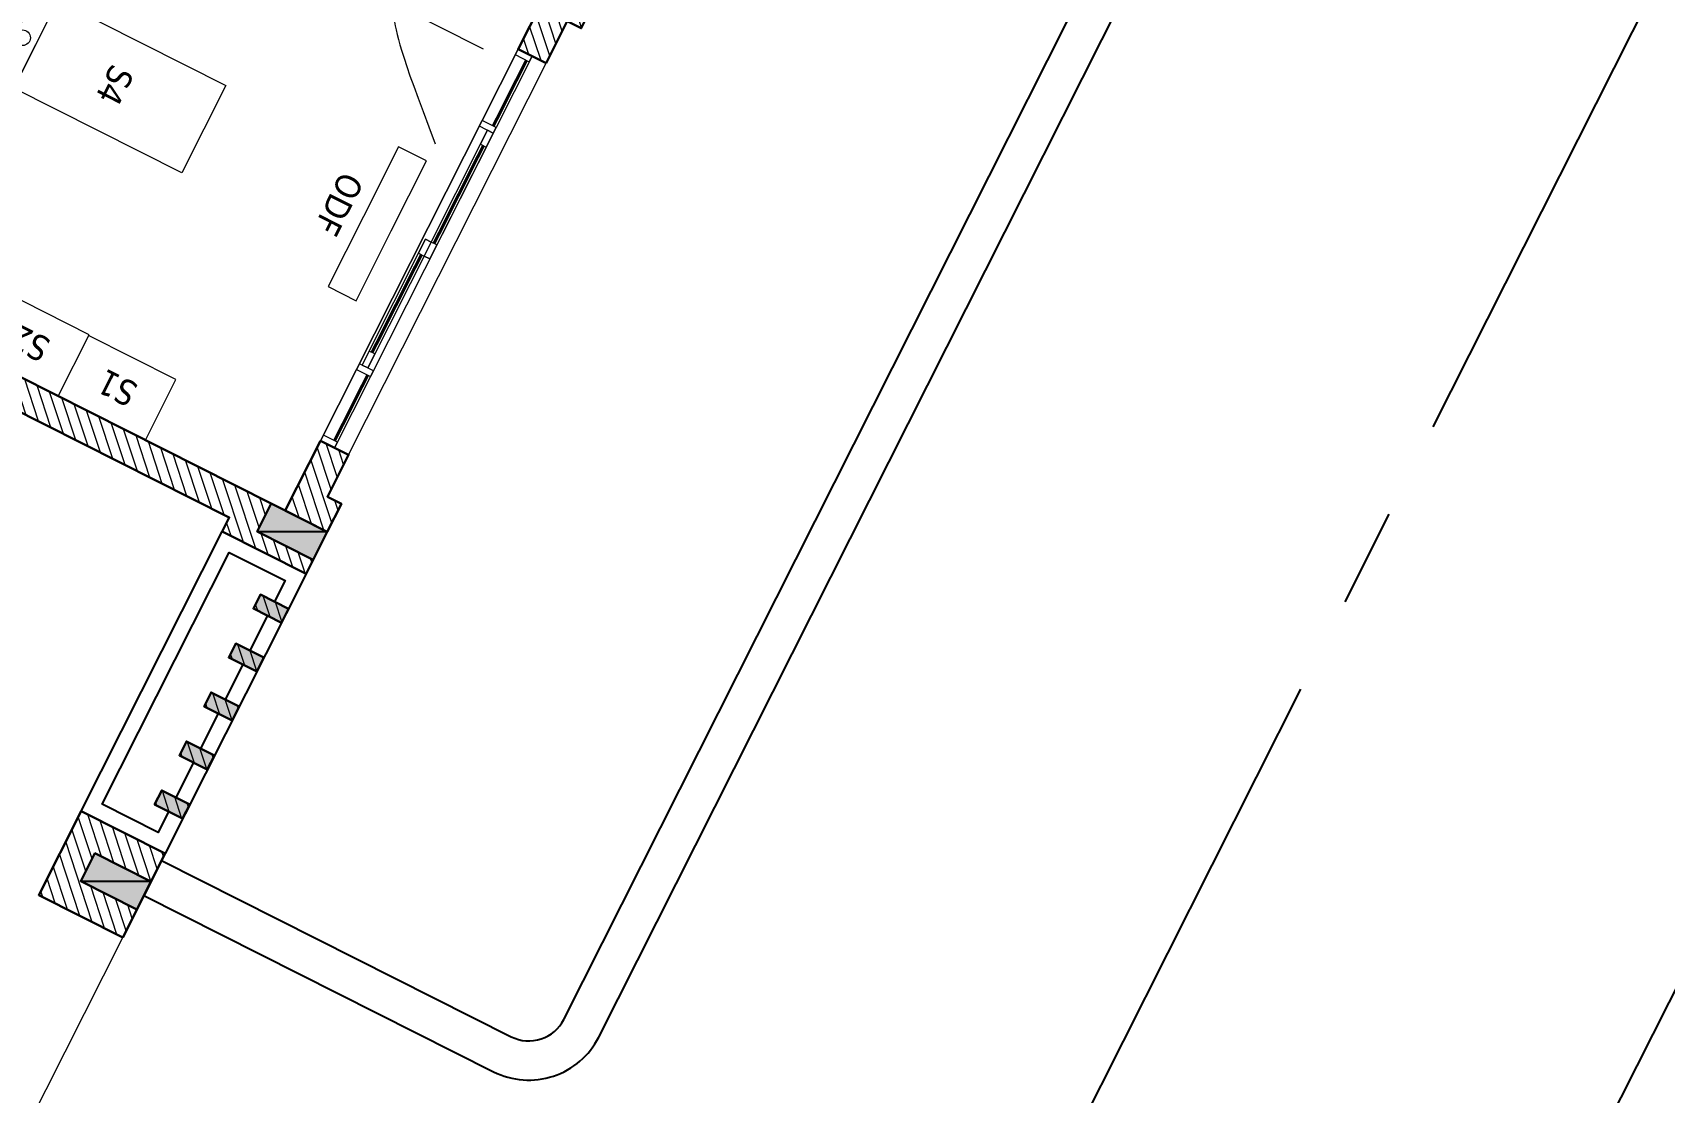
# Model space of a CAD drawing. Header units: metres. Extents: x 0 to 547597, y 0 to 1844684.
# Drawn here: x 543406.33 to 543416.75, y 1844523.24 to 1844530.01 of the extents above; entities that cross this region are included whole.
import ezdxf
from ezdxf.enums import TextEntityAlignment as Align

# ---------------------------------------------------------------- set-up
doc = ezdxf.new("R2010")
doc.units = ezdxf.units.M
doc.linetypes.add('CENTER2', pattern=[1.125, 0.75, -0.125, 0.125, -0.125])
doc.linetypes.add('CONTINOUS', pattern=[0])
doc.layers.add('0_khong_in', color=5, linetype='Continuous', plot=False)
for name, color, linetype in [('4', 7, 'Continuous'), ('5_Thep', 4, 'Continuous'), ('6_Tim', 6, 'CENTER2'), ('DUONGOTO', 3, 'Continuous'), ('TB220kVhientai', 7, 'Continuous'), ('VAT LIEU BTCT', 1, 'Continuous')]:
    doc.layers.add(name, color=color, linetype=linetype)
for name, color, linetype, lineweight in [('A-Detl-Medm', 4, 'Continuous', 15), ('A-Door', 35, 'Continuous', 9), ('A-Hatch', 8, 'Continuous', 5), ('A-Sect-Conc', 1, 'Continuous', 30), ('A-Steps', 4, 'Continuous', 15), ('A-Wall', 3, 'Continuous', 30), ('Tam HPL', 30, 'Continuous', 15), ('TEXT_tu_bang', 12, 'Continuous', 20)]:
    doc.layers.add(name, color=color, linetype=linetype, lineweight=lineweight)
doc.styles.add('Tahoma-R', font='TAHOMA.TTF')
pattern_1 = [(225, (46947.50488503953, -4433.258691577474), (44.19417382415921, -44.19417382415923), [])]

# ---------------------------------------------------------------- blocks, each defined once
blk = doc.blocks.new('col200x400')
at = {"layer": 'A-Sect-Conc'}
h = blk.add_hatch(color=256, dxfattribs=at)
h.dxf.hatch_style = 1
h.paths.add_polyline_path([(-100, -200), (100, -200), (100, 200), (-100, 200)])
blk.add_line((-100, 200), (100, -200), dxfattribs=at)
blk.add_lwpolyline([(-100, -200), (100, -200), (100, 200), (-100, 200)], close=True, dxfattribs=at)
blk = doc.blocks.new('A$C51836762')
at = {"layer": 'TEXT_tu_bang', "ltscale": 0.5}
for p, q in [((-609.2167846136726, 635.2455563801341), (-609.2167846136726, 605.2455563801341)), ((-609.2167846136726, 635.2455563801341), (-254.2167846136726, 635.2455563801341)), ((-254.2167846136726, 605.2455563801341), (-254.2167846136726, 635.2455563801341)), ((-224.2167846136726, 605.2455563801341), (-224.2167846136726, 635.2455563801341)), ((-224.2167846136726, 635.2455563801341), (145.7832153863274, 635.2455563801341)), ((145.7832153863274, 605.2455563801341), (145.7832153863274, 635.2455563801341)), ((175.7832153863274, 635.2455563801341), (530.7832153863274, 635.2455563801341)), ((175.7832153863274, 605.2455563801341), (175.7832153863274, 635.2455563801341)), ((530.7832153863274, 635.2455563801341), (530.7832153863274, 605.2455563801341)), ((-639.2167846136726, 605.2455563801341), (560.7832153863274, 605.2455563801341)), ((-639.2167846136726, 205.2455563801341), (-639.2167846136726, 605.2455563801341)), ((560.7832153863274, 205.2455563801341), (560.7832153863274, 605.2455563801341)), ((-639.2167846136726, 205.2455563801341), (560.7832153863274, 205.2455563801341))]:
    blk.add_line(p, q, dxfattribs=at)
blk = doc.blocks.new('A$C5867169F')
at = {"layer": '0_khong_in', "color": 3, "lineweight": 15, "ltscale": 0.5}
blk.add_circle((-1020.110961230472, -262.9430129395332), 50, dxfattribs=at)
at = {"layer": 'Tam HPL', "lineweight": 13, "ltscale": 0.5}
blk.add_line((-2279.706451073289, 1745.287346055498), (-2279.706451073289, 2393.377255165251), dxfattribs=at)
blk.add_open_spline([(-2879.706451073289, 1651.695578952786), (-2458.211754402146, 1625.944172708201), (-2161.492471855599, 1818.541044390877), (-2042.23245787574, 1911.309652942349), (-1601.422028356465, 2393.377255165949)], degree=3, knots=[0.1562598784256967, 0.1562598784256967, 0.1562598784256967, 0.1562598784256967, 1, 1.98537457428624, 1.98537457428624, 1.98537457428624, 1.98537457428624], dxfattribs=at)
at = {"layer": 'TEXT_tu_bang', "ltscale": 0.5}
for p, q in [((-979.7064510732889, 2393.377255165949), (-1479.706451073289, 2393.377255165949)), ((-1479.706451073289, 2393.377255165949), (-1479.706451073289, 2193.377255165949)), ((-479.7064510732889, 2393.377255165949), (-979.7064510732889, 2393.377255165949)), ((-479.7064510732889, 2193.377255165949), (-479.7064510732889, 2393.377255165949)), ((-1479.706451073289, 2193.377255165949), (-979.7064510732889, 2193.377255165949)), ((-979.7064510732889, 2193.377255165949), (-479.7064510732889, 2193.377255165949)), ((488.2935489267111, 1593.377255166066), (488.2935489267111, 969.3772551660659)), ((920.2935489267111, 1593.377255166066), (488.2935489267111, 1593.377255166066)), ((-1332.110961230472, -167.9430129395332), (-1332.110961230472, 1032.056987060467)), ((-1332.110961230472, 1032.056987060467), (-708.1109612304717, 1032.056987060467)), ((-708.1109612304717, 1032.056987060467), (-708.1109612304717, -167.9430129395332)), ((481.2935489267111, 969.3772551660659), (481.2935489267111, 340.3772551660659)), ((920.2935489267111, 969.3772551660659), (481.2935489267111, 969.3772551660659)), ((488.2935489267111, 969.3772551660659), (920.2935489267111, 969.3772551660659)), ((481.2935489267111, 340.3772551660659), (920.2935489267111, 340.3772551660659)), ((481.2935489267111, 340.3772551660659), (481.2935489267111, -288.6227448339341)), ((920.2935489267111, 340.3772551660659), (481.2935489267111, 340.3772551660659)), ((-708.1109612304717, -167.9430129395332), (-1332.110961230472, -167.9430129395332)), ((-1220.110961230472, -312.9430129395332), (-1220.110961230472, -167.9430129395332)), ((-1220.110961230472, -167.9430129395332), (-820.1109612304717, -167.9430129395332)), ((-820.1109612304717, -167.9430129395332), (-820.1109612304717, -312.9430129395332)), ((481.2935489267111, -288.6227448339341), (920.2935489267111, -288.6227448339341)), ((-820.1109612304717, -312.9430129395332), (-1220.110961230472, -312.9430129395332))]:
    blk.add_line(p, q, dxfattribs=at)
at = {"color": 7, "linetype": 'CONTINOUS', "rotation": 90}
blk.add_blockref('A$C51836762', (1125.539105306845, -1467.405960220494), dxfattribs=at)
at = {"layer": 'TEXT_tu_bang', "lineweight": 20, "ltscale": 0.5, "style": 'Tahoma-R'}
for s, p in [('ODF', (-979.7064510732889, 2018.377255165949)), ('S4', (-1013.706451073289, 399.7576699010096))]:
    blk.add_text(s, height=162, dxfattribs=at).set_placement(p, align=Align.MIDDLE_CENTER)
for s, p in [('S1', (704.2935489267111, 1281.377255166066)), ('S2', (700.7935489267111, 654.8772551660659)), ('S3', (700.7935489267111, 25.87725516606588))]:
    blk.add_text(s, height=162, rotation=270, dxfattribs=at).set_placement(p, align=Align.MIDDLE_CENTER)
blk = doc.blocks.new('A$C445369CA')
at = {"layer": 'A-Hatch'}
h = blk.add_hatch(dxfattribs=at)
h.set_pattern_fill('ANSI31', color=256, scale=500, angle=180)
h.set_pattern_definition([(225, (-1429987.293548927, -765239.3772551655), (44.19417382415921, -44.19417382415923), [])])
h.paths.add_polyline_path([(20300, 5.820766091346741e-10), (20500.00000000023, 5.820766091346741e-10), (20500.00000000023, -99.99999999941792), (20799.99999999977, -99.99999999941792), (20799.99999999953, -299.9999999994179), (20300, -299.9999999994179)])
h = blk.add_hatch(dxfattribs=at)
h.set_pattern_fill('ANSI31', color=256, scale=500, angle=180)
h.set_pattern_definition(pattern_1)
h.paths.add_polyline_path([(23600.00000000023, -299.9999999993015), (24099.99999999977, -299.9999999994179), (24100, 5.820766091346741e-10), (23899.99999999977, 6.984919309616089e-10), (23899.99999999977, -99.99999999930151), (23600.00000000023, -99.99999999930151)])
h = blk.add_hatch(dxfattribs=at)
h.set_pattern_fill('ANSI31', color=256, scale=500, angle=180)
h.set_pattern_definition([(225, (-1429987.293548927, -765439.3772551655), (44.19417382415921, -44.19417382415923), [])])
h.paths.add_polyline_path([(24100, -4799.999999999767), (24300, -4799.999999999767), (24300, -599.9999999996508), (24400, -599.9999999996508), (24400, 2.328306436538696e-10), (24300, 2.328306436538696e-10), (24300, -399.9999999997672), (24100, -399.9999999997672)])
h = blk.add_hatch(dxfattribs=at)
h.set_pattern_fill('ANSI31', color=256, scale=500, angle=180)
h.set_pattern_definition(pattern_1)
h.paths.add_polyline_path([(24650, -199.9999999997672), (24750, -199.9999999997672), (24750, 2.328306436538696e-10), (24650, 2.328306436538696e-10)])
h.paths.add_polyline_path([(25000, -199.9999999997672), (25100, -199.9999999997672), (25100, 2.328306436538696e-10), (25000, 2.328306436538696e-10)])
h.paths.add_polyline_path([(25350, -199.9999999997672), (25450, -199.9999999997672), (25450, 2.328306436538696e-10), (25350, 2.328306436538696e-10)])
h.paths.add_polyline_path([(25700, -199.9999999997672), (25800, -199.9999999997672), (25800, 2.328306436538696e-10), (25700, 2.328306436538696e-10)])
h.paths.add_polyline_path([(26050, -199.9999999997672), (26150, -199.9999999997672), (26150, 2.328306436538696e-10), (26050, 2.328306436538696e-10)])
h = blk.add_hatch(dxfattribs=at)
h.set_pattern_fill('ANSI31', color=256, scale=500, angle=180)
h.set_pattern_definition(pattern_1)
h.paths.add_polyline_path([(26400, -599.9999999996508), (27000, -599.9999999996508), (27000, 3.492459654808044e-10), (26800, 3.492459654808044e-10), (26800, -399.9999999996508), (26600, -399.9999999996508), (26600, 3.492459654808044e-10), (26400, 3.492459654808044e-10)])
at = {"layer": 'VAT LIEU BTCT', "linetype": 'Continuous', "ltscale": 0.3}
for points in [[(24300, -399.9999999996508), (24100, -399.9999999997672), (24100, 2.328306436538696e-10), (24300, 2.328306436538696e-10)], [(24750, -199.9999999997672), (24650, -199.9999999997672), (24650, 2.328306436538696e-10), (24750, 2.328306436538696e-10)], [(25100, -199.9999999997672), (25000, -199.9999999997672), (25000, 2.328306436538696e-10), (25100, 2.328306436538696e-10)], [(25450, -199.9999999997672), (25350, -199.9999999997672), (25350, 2.328306436538696e-10), (25450, 2.328306436538696e-10)], [(25800, -199.9999999997672), (25700, -199.9999999997672), (25700, 2.328306436538696e-10), (25800, 2.328306436538696e-10)], [(26150, -199.9999999997672), (26050, -199.9999999997672), (26050, 2.328306436538696e-10), (26150, 2.328306436538696e-10)], [(26800, -399.9999999996508), (26600, -399.9999999996508), (26600, 3.492459654808044e-10), (26800, 3.492459654808044e-10)]]:
    blk.add_hatch(color=256, dxfattribs=at).paths.add_polyline_path(points)
at = {"layer": '4'}
blk.add_lwpolyline([(26400, -599.9999999996508), (24400, -599.9999999996508), (24400, 2.328306436538696e-10), (26400, 2.328306436538696e-10)], close=True, dxfattribs=at)
for points in [[(26150, -99.99999999976717), (26300, -99.99999999976717), (26300, -499.9999999996508), (24500, -499.9999999996508), (24500, -99.99999999976717), (24650, -99.99999999976717)], [(24750, -99.99999999976717), (25000, -99.99999999976717)], [(25100, -99.99999999976717), (25350, -99.99999999976717)], [(25450, -99.99999999976717), (25700, -99.99999999976717)], [(25800, -99.99999999976717), (26050, -99.99999999976717)]]:
    blk.add_lwpolyline(points, dxfattribs=at)
at = {"layer": 'A-Detl-Medm'}
blk.add_lwpolyline([(20800, -299.9999999997672), (23600, -299.9999999997672), (23600, -99.99999999976717), (20800, -99.99999999976717)], close=True, dxfattribs=at)
at = {"layer": 'A-Door'}
for points in [[(23600, -299.9999999997672), (20800, -299.9999999997672), (20800, -199.9999999997672), (23600, -199.9999999997672)], [(20840, -199.9999999997672), (20800, -199.9999999997672), (20800, -299.9999999997672), (20840, -299.9999999997672)], [(21350, -199.9999999996508), (21310, -199.9999999996508), (21310, -299.9999999996508), (21350, -299.9999999996508)], [(21350, -199.9999999998836), (21350, -239.9999999997672), (21450, -239.9999999997672), (21450, -199.9999999998836)], [(21350, -199.9999999998836), (22250.00000000023, -199.9999999998836), (22250.00000000023, -239.9999999997672), (21350, -239.9999999997672)], [(22150.00000000023, -199.9999999998836), (22150.00000000023, -239.9999999997672), (22250.00000000023, -239.9999999997672), (22250.00000000023, -199.9999999998836)], [(23090, -199.9999999997672), (23050.00000000023, -199.9999999997672), (23050.00000000023, -299.9999999997672), (23090, -299.9999999997672)], [(23600, -199.9999999997672), (23560.00000000023, -199.9999999997672), (23560.00000000023, -299.9999999997672), (23600, -299.9999999997672)], [(22150.00000000023, -239.9999999997672), (22150.00000000023, -279.9999999997672), (22250.00000000023, -279.9999999997672), (22250.00000000023, -239.9999999997672)], [(22150.00000000023, -239.9999999997672), (23050.00000000023, -239.9999999997672), (23050.00000000023, -279.9999999997672), (22150.00000000023, -279.9999999997672)], [(22950.00000000023, -239.9999999997672), (22950.00000000023, -279.9999999997672), (23050.00000000023, -279.9999999997672), (23050.00000000023, -239.9999999997672)]]:
    blk.add_lwpolyline(points, close=True, dxfattribs=at)
at = {"layer": 'A-Door', "const_width": 20}
for points in [[(21310.00000000023, -219.9999999997672), (20840, -219.9999999997672)], [(22150.00000000023, -219.9999999997672), (21450, -219.9999999997672)], [(22950.00000000023, -259.9999999997672), (22250.00000000023, -259.9999999997672)], [(23560.00000000023, -219.9999999997672), (23090, -219.9999999997672)]]:
    blk.add_lwpolyline(points, dxfattribs=at)
at = {"layer": 'A-Steps'}
blk.add_line((32400, 3.492459654808044e-10), (27000, 2.328306436538696e-10), dxfattribs=at)
at = {"layer": 'A-Wall'}
for points in [[(20300, 5.820766091346741e-10), (20500.00000000023, 5.820766091346741e-10), (20500.00000000023, -99.99999999941792), (20799.99999999977, -99.99999999941792), (20799.99999999953, -299.9999999994179), (20300, -299.9999999994179), (20300, 5.820766091346741e-10)], [(24100, 5.820766091346741e-10), (23899.99999999977, 6.984919309616089e-10), (23899.99999999977, -99.99999999930151), (23600.00000000023, -99.99999999930151), (23600.00000000023, -299.9999999993015), (24099.99999999977, -299.9999999994179), (24100, 5.820766091346741e-10)]]:
    blk.add_lwpolyline(points, dxfattribs=at)
at = {"layer": 'A-Wall', "ltscale": 10}
for points in [[(24300, 2.328306436538696e-10), (24100, 2.328306436538696e-10), (24100, -399.9999999997672), (24300, -399.9999999997672)], [(24300, 2.328306436538696e-10), (24100, 2.328306436538696e-10), (24100, -399.9999999997672), (24300, -399.9999999997672)], [(24100, -4799.999999999767), (24300, -4799.999999999767), (24300, -599.9999999996508), (24400, -599.9999999996508), (24400, 2.328306436538696e-10), (24300, 2.328306436538696e-10), (24300, -399.9999999997672), (24100, -399.9999999997672)], [(24750, 2.328306436538696e-10), (24650, 2.328306436538696e-10), (24650, -199.9999999997672), (24750, -199.9999999997672)], [(24750, 2.328306436538696e-10), (24650, 2.328306436538696e-10), (24650, -199.9999999997672), (24750, -199.9999999997672)], [(25100, 2.328306436538696e-10), (25000, 2.328306436538696e-10), (25000, -199.9999999997672), (25100, -199.9999999997672)], [(25100, 2.328306436538696e-10), (25000, 2.328306436538696e-10), (25000, -199.9999999997672), (25100, -199.9999999997672)], [(25450, 2.328306436538696e-10), (25350, 2.328306436538696e-10), (25350, -199.9999999997672), (25450, -199.9999999997672)], [(25450, 2.328306436538696e-10), (25350, 2.328306436538696e-10), (25350, -199.9999999997672), (25450, -199.9999999997672)], [(25800, 2.328306436538696e-10), (25700, 2.328306436538696e-10), (25700, -199.9999999997672), (25800, -199.9999999997672)], [(25800, 2.328306436538696e-10), (25700, 2.328306436538696e-10), (25700, -199.9999999997672), (25800, -199.9999999997672)], [(26150, 2.328306436538696e-10), (26050, 2.328306436538696e-10), (26050, -199.9999999997672), (26150, -199.9999999997672)], [(26150, 2.328306436538696e-10), (26050, 2.328306436538696e-10), (26050, -199.9999999997672), (26150, -199.9999999997672)], [(27000, 3.492459654808044e-10), (26400, 3.492459654808044e-10), (26400, -599.9999999996508), (27000, -599.9999999996508)], [(26800, 3.492459654808044e-10), (26600, 3.492459654808044e-10), (26600, -399.9999999996508), (26800, -399.9999999996508)], [(26800, 3.492459654808044e-10), (26600, 3.492459654808044e-10), (26600, -399.9999999996508), (26800, -399.9999999996508)]]:
    blk.add_lwpolyline(points, close=True, dxfattribs=at)
at = {"layer": 'TEXT_tu_bang', "ltscale": 0.5}
for p, q in [((24100, -1923.999999999302), (24100, -1099.999999999302)), ((24100, -2552.999999999302), (24100, -1923.999999999302))]:
    blk.add_line(p, q, dxfattribs=at)
at = {"color": 7, "linetype": 'CONTINOUS'}
blk.add_blockref('A$C5867169F', (23179.70645107329, -2893.377255165367), dxfattribs=at)
at = {"layer": 'A-Sect-Conc', "rotation": 180}
for p in [(24200, -199.9999999997672), (26700, -199.9999999996508)]:
    blk.add_blockref('col200x400', p, dxfattribs=at)
blk = doc.blocks.new('mb moiTQK')
at = {"layer": '6_Tim', "ltscale": 5}
blk.add_line((-50.70026379187048, -93.99978578445729), (-9.99998183889703, -93.99978578422446), dxfattribs=at)
at = {"layer": 'DUONGOTO'}
blk.add_lwpolyline([(-15.50000000061856, -90.99978578439908), (-161.000077923382, -90.99978578430617, -0.4142163025384895), (-169.0000779230261, -82.99971094029408), (-168.9997177362179, -44.49971094022838, -0.4142108222134107), (-160.9997177365512, -36.49978578424048), (-12.50000000061856, -36.49978578451549, -0.4142135623730958), (-7.500000000618558, -41.49978578439907), (-7.500000000618558, -82.99978578434087, -0.4142135623730984)], format="xyb", close=True, dxfattribs=at)
for points in [[(-23.70012217263148, -99.99978578437111), (-23.70012217263148, -97.4997857845155, 0.4142135623731044), (-24.20012217309715, -96.9997857845155), (-49.70026379163765, -96.99978578422446, 0.414213562373436), (-53.70026379117199, -100.9997857843991), (-53.70026379163765, -111.7942339610425, 0.4142135623730889), (-52.70026379163765, -112.7942339610425), (-52.39412217299842, -112.7942339609261)], [(-23.95012217263148, -99.99978578448753), (-23.95012217309715, -97.4997857845737, 0.4142135623733678), (-24.20012217286432, -97.24978578445729), (-49.70026379163765, -97.24978578428266, 0.4142135623734406), (-53.45026379163765, -100.9997857843409), (-53.45026379163765, -111.7942339609261, 0.414213562373095), (-52.70026379163765, -112.5442339610425), (-52.39412217323125, -112.5442339611007)]]:
    blk.add_lwpolyline(points, format="xyb", dxfattribs=at)
at = {"layer": 'TB220kVhientai', "xscale": 0.001, "yscale": 0.001, "zscale": 0.001}
blk.add_blockref('A$C445369CA', (-50.40002259510958, -99.99978578448788), dxfattribs=at)
blk = doc.blocks.new('ACAD-DinhViTuyenDz220kV')
blk.add_circle((543470.1879325404, 1844560.069577824), 117.5514489013003)
at = {"layer": '5_Thep', "rotation": 243.2403583287449}
blk.add_blockref('mb moiTQK', (543485.661, 1844458.313), dxfattribs=at)

msp = doc.modelspace()

# ---------------------------------------------------------------- block references
msp.add_blockref('ACAD-DinhViTuyenDz220kV', (0, 0))

doc.saveas('drawing.dxf')
